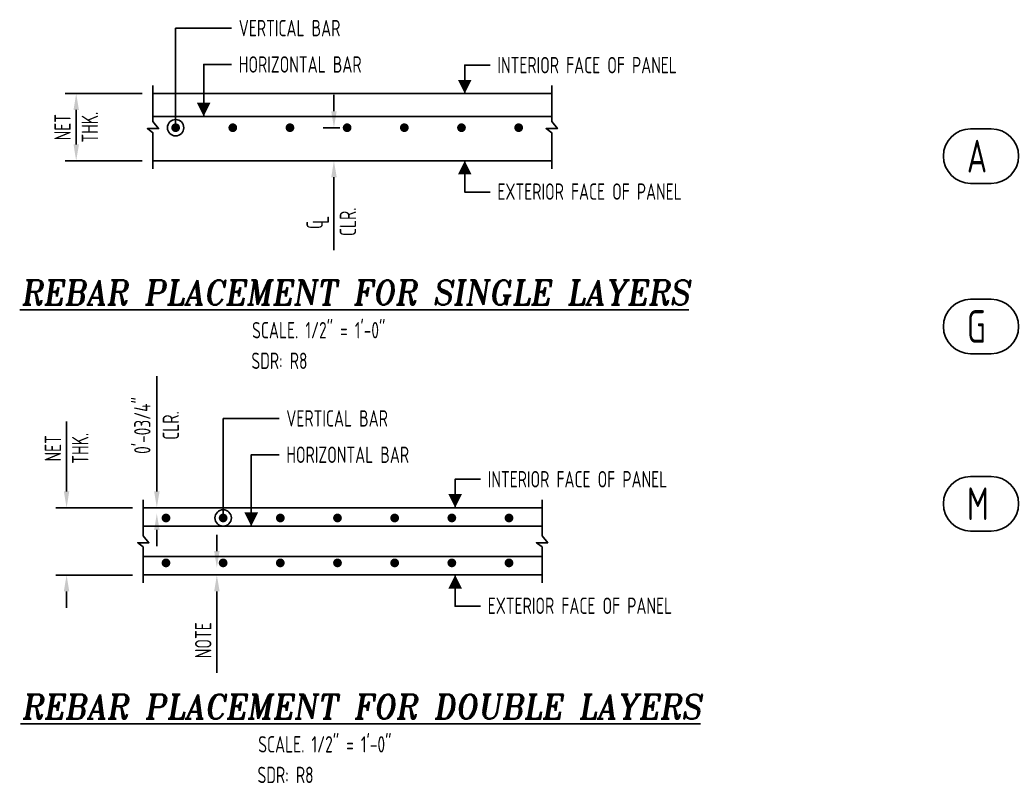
# Model space of a CAD drawing. Header units: inches. Extents: x -3675 to 33171, y -2273 to 1837.
# Drawn here: x 21192.5 to 21329.3, y 354.4 to 459.3 of the extents above; entities that cross this region are included whole.
import ezdxf
from ezdxf.enums import TextEntityAlignment as Align

# ---------------------------------------------------------------- set-up
doc = ezdxf.new("R2010")
doc.units = ezdxf.units.IN
doc.header["$MEASUREMENT"] = 0
doc.layers.get('0').update_dxf_attribs({"linetype": 'CONTINUOUS'})
doc.layers.get('Defpoints').update_dxf_attribs({"linetype": 'CONTINUOUS'})
for name, color, linetype in [('0-25TEXT', 7, 'CONTINUOUS'), ('0-35', 3, 'CONTINUOUS'), ('0-35TEXT', 3, 'CONTINUOUS'), ('0-50', 10, 'CONTINUOUS'), ('5', 4, 'CONTINUOUS'), ('DETAIL', 83, 'CONTINUOUS'), ('REBARS', 4, 'CONTINUOUS')]:
    doc.layers.add(name, color=color, linetype=linetype)
doc.styles.add('AR', font='ARCHQUIK.shx', dxfattribs={"width": 0.8})
doc.styles.add('ROMANT', font='romant')
doc.dimstyles.new('CADS_DIM_48', dxfattribs={"dimscale": 48, "dimtxt": 0.09375, "dimasz": 0.09375, "dimexe": 0.0625, "dimexo": 0.0625, "dimgap": 0.09375, "dimtad": 0, "dimtih": 1, "dimtoh": 1, "dimzin": 1, "dimdsep": 46, "dimlunit": 4, "dimtxsty": 'AR', "dimblk": 'CLOSED', "dimcen": 0.1875, "dimadec": 0, "dimazin": 0, "dimtfac": 1, "dimtofl": 0, "dimtmove": 0, "dimatfit": 1, "dimldrblk": 'DOTBLANK', "dimfxl": 1, "dimtzin": 0, "dimarcsym": 0})

# ---------------------------------------------------------------- blocks, each defined once
blk = doc.blocks.new('leadrblk')
blk.add_lwpolyline([(0, 0, 0, 1, 0), (1, 0, 1, 1, 0)], format="xyseb")
blk = doc.blocks.new('*D214')
at = {"layer": 'Defpoints', "color": 0, "transparency": 16777216}
for p in [(21210.81, 449.2), (21200.26, 439.95), (21210.81, 439.95)]:
    blk.add_point(p, dxfattribs=at)
at = {"layer": 'DETAIL', "color": 0, "lineweight": -2, "transparency": 16777216}
for p, q in [((21209.31, 449.2), (21198.76, 449.2)), ((21200.26, 446.95), (21200.26, 442.2)), ((21209.31, 439.95), (21198.76, 439.95))]:
    blk.add_line(p, q, dxfattribs=at)
at = {"layer": 'DETAIL', "color": 0, "transparency": 16777216}
for points in [[(21199.89, 446.95), (21200.64, 446.95), (21200.26, 449.2)], [(21199.89, 442.2), (21200.64, 442.2), (21200.26, 439.95)]]:
    blk.add_solid(points, dxfattribs=at)
at = {"layer": 'DETAIL', "color": 0, "transparency": 16777216, "insert": (21200.26, 444.58), "char_height": 2.25, "attachment_point": 5, "rotation": 90, "style": 'AR'}
blk.add_mtext('NET\\PTHK.', dxfattribs=at)
blk = doc.blocks.new('_DotBlank')
at = {"layer": '0-35', "color": 0, "lineweight": -2}
blk.add_line((-0.5, 0), (-1, 0), dxfattribs=at)
blk.add_circle((0, 0), 0.5, dxfattribs=at)
blk = doc.blocks.new('*D215')
at = {"layer": 'Defpoints', "color": 0, "transparency": 16777216}
for p in [(21209.48, 392.25), (21198.94, 383), (21209.48, 383)]:
    blk.add_point(p, dxfattribs=at)
at = {"layer": 'DETAIL', "color": 0, "lineweight": -2, "transparency": 16777216}
for p, q in [((21198.94, 394.5), (21198.94, 404.09)), ((21207.98, 392.25), (21197.44, 392.25)), ((21207.98, 383), (21197.44, 383)), ((21198.94, 380.75), (21198.94, 378.5))]:
    blk.add_line(p, q, dxfattribs=at)
at = {"layer": 'DETAIL', "color": 0, "transparency": 16777216}
for points in [[(21198.56, 394.5), (21199.31, 394.5), (21198.94, 392.25)], [(21198.56, 380.75), (21199.31, 380.75), (21198.94, 383)]]:
    blk.add_solid(points, dxfattribs=at)
at = {"layer": 'DETAIL', "color": 0, "transparency": 16777216, "insert": (21198.94, 400.42), "char_height": 2.25, "attachment_point": 5, "rotation": 90, "style": 'AR'}
blk.add_mtext('NET\\PTHK.', dxfattribs=at)
blk = doc.blocks.new('*D216')
at = {"layer": 'Defpoints', "color": 0, "transparency": 16777216}
for p in [(21211.34, 392.25), (21211.34, 392.25), (21211.34, 391.45)]:
    blk.add_point(p, dxfattribs=at)
at = {"layer": 'DETAIL', "color": 0, "lineweight": -2, "transparency": 16777216}
for p, q in [((21211.34, 394.5), (21211.34, 410.36)), ((21211.34, 389.2), (21211.34, 386.95))]:
    blk.add_line(p, q, dxfattribs=at)
at = {"layer": 'DETAIL', "color": 0, "transparency": 16777216}
for points in [[(21210.97, 394.5), (21211.72, 394.5), (21211.34, 392.25)], [(21210.97, 389.2), (21211.72, 389.2), (21211.34, 391.45)]]:
    blk.add_solid(points, dxfattribs=at)
at = {"layer": 'DETAIL', "color": 0, "transparency": 16777216, "char_height": 2.25, "attachment_point": 5, "rotation": 90, "style": 'AR'}
for s, insert in [('0\'-03/4"', (21209.35, 403.56)), ('CLR.', (21213.26, 403.56))]:
    blk.add_mtext(s, dxfattribs=dict(at, insert=insert))
blk = doc.blocks.new('*D217')
at = {"layer": 'Defpoints', "color": 0, "transparency": 16777216}
for p in [(21219.59, 384.04), (21219.59, 383), (21219.59, 383)]:
    blk.add_point(p, dxfattribs=at)
at = {"layer": 'DETAIL', "color": 0, "lineweight": -2, "transparency": 16777216}
for p, q in [((21219.59, 386.29), (21219.59, 388.54)), ((21219.59, 380.75), (21219.59, 369.56))]:
    blk.add_line(p, q, dxfattribs=at)
at = {"layer": 'DETAIL', "color": 0, "transparency": 16777216}
for points in [[(21219.22, 386.29), (21219.97, 386.29), (21219.59, 384.04)], [(21219.22, 380.75), (21219.97, 380.75), (21219.59, 383)]]:
    blk.add_solid(points, dxfattribs=at)
at = {"layer": 'DETAIL', "color": 0, "transparency": 16777216, "insert": (21217.72, 374.03), "char_height": 2.25, "width": 9.869, "attachment_point": 5, "rotation": 90, "style": 'AR'}
blk.add_mtext('NOTE', dxfattribs=at)
blk = doc.blocks.new('*D218')
at = {"layer": 'Defpoints', "color": 0, "transparency": 16777216}
for p in [(21238, 444.51), (21235.68, 439.95), (21237.5, 439.95)]:
    blk.add_point(p, dxfattribs=at)
at = {"layer": 'DETAIL', "color": 0, "lineweight": -2, "transparency": 16777216}
for p, q in [((21235.68, 446.76), (21235.68, 449.01)), ((21236.5, 444.51), (21234.18, 444.51)), ((21236, 439.95), (21234.18, 439.95)), ((21235.68, 437.7), (21235.68, 427.68))]:
    blk.add_line(p, q, dxfattribs=at)
at = {"layer": 'DETAIL', "color": 0, "transparency": 16777216}
for points in [[(21235.31, 446.76), (21236.06, 446.76), (21235.68, 444.51)], [(21235.31, 437.7), (21236.06, 437.7), (21235.68, 439.95)]]:
    blk.add_solid(points, dxfattribs=at)
at = {"layer": 'DETAIL', "color": 0, "transparency": 16777216, "insert": (21237.6, 431.57), "char_height": 2.25, "attachment_point": 5, "rotation": 90, "style": 'AR'}
blk.add_mtext('CLR.', dxfattribs=at)
blk = doc.blocks.new('A$C2A293661')
at = {"layer": '0-35TEXT', "style": 'AR', "width": 0.8}
for s, p in [('C', (-0.72, 0.84)), ('L', (0, 0))]:
    blk.add_text(s, height=2.25, dxfattribs=at).set_placement(p)

msp = doc.modelspace()

# ---------------------------------------------------------------- linework, layer by layer
at = {"layer": '0-25TEXT'}
for points in [[(21217.77867, 446.05622), (21217.77867, 453.20212), (21221.60503, 453.20212)], [(21253.66418, 449.20007), (21253.66418, 453.1114), (21257.14545, 453.1114)], [(21253.66418, 439.95007), (21253.66418, 435.64208), (21257.14545, 435.64208)], [(21224.30986, 389.72034), (21224.30986, 399.53693), (21228.13621, 399.53693)], [(21252.33822, 392.25402), (21252.33822, 396.16535), (21255.8195, 396.16535)], [(21252.33822, 383.00402), (21252.33822, 378.69604), (21255.8195, 378.69604)]]:
    msp.add_lwpolyline(points, dxfattribs=at)
at = {"layer": '0-35'}
for points in [[(21210.81078, 438.85995), (21210.81078, 443.80423), (21210.03994, 444.37674), (21211.58161, 444.37674), (21210.81078, 445.3459), (21210.81078, 450.29019)], [(21265.61366, 438.85995), (21265.61366, 443.80423), (21264.84283, 444.37674), (21266.38449, 444.37674), (21265.61366, 445.3459), (21265.61366, 450.29019)], [(21265.61366, 449.20007), (21210.81078, 449.20007)], [(21210.81078, 439.95007), (21265.61366, 439.95007)], [(21209.48482, 381.9139), (21209.48482, 386.85819), (21208.71399, 387.4307), (21210.25565, 387.4307), (21209.48482, 388.39985), (21209.48482, 393.34415)], [(21264.2877, 381.9139), (21264.2877, 386.85819), (21263.51687, 387.4307), (21265.05854, 387.4307), (21264.28771, 388.39985), (21264.2877, 393.34415)], [(21264.2877, 392.25402), (21209.48482, 392.25402)], [(21209.48482, 383.00402), (21264.2877, 383.00402)]]:
    msp.add_lwpolyline(points, dxfattribs=at)
at = {"layer": '0-50'}
for points in [[(21326.02131, 444.35352), (21323.18608, 444.35352, 1), (21323.18608, 436.85352), (21326.02131, 436.85352, 1)], [(21326.02131, 420.91777), (21323.18608, 420.91777, 1), (21323.18608, 413.41777), (21326.02131, 413.41777, 1)], [(21326.02131, 396.545), (21323.18608, 396.545, 1), (21323.18608, 389.045), (21326.02131, 389.045, 1)]]:
    msp.add_lwpolyline(points, format="xyb", close=True, dxfattribs=at)
at = {"layer": '5', "const_width": 0.6}
for points in [[(21214.22453, 444.50593, -1), (21213.62453, 444.50593, -1)], [(21222.08168, 444.50593, -1), (21221.48168, 444.50593, -1)], [(21229.93882, 444.50593, -1), (21229.33882, 444.50593, -1)], [(21237.79596, 444.50593, -1), (21237.19596, 444.50593, -1)], [(21245.6531, 444.50593, -1), (21245.0531, 444.50593, -1)], [(21253.51025, 444.50593, -1), (21252.91025, 444.50593, -1)], [(21261.36739, 444.50593, -1), (21260.76739, 444.50593, -1)], [(21212.89858, 390.84073, -1), (21212.29858, 390.84073, -1)], [(21220.75572, 390.84073, -1), (21220.15572, 390.84073, -1)], [(21228.61286, 390.84073, -1), (21228.01286, 390.84073, -1)], [(21236.47001, 390.84073, -1), (21235.87001, 390.84073, -1)], [(21244.32715, 390.84073, -1), (21243.72715, 390.84073, -1)], [(21252.18429, 390.84073, -1), (21251.58429, 390.84073, -1)], [(21260.04143, 390.84073, -1), (21259.44143, 390.84073, -1)], [(21212.89858, 384.66329, -1), (21212.29858, 384.66329, -1)], [(21220.75572, 384.66329, -1), (21220.15572, 384.66329, -1)], [(21228.61286, 384.66329, -1), (21228.01286, 384.66329, -1)], [(21236.47001, 384.66329, -1), (21235.87001, 384.66329, -1)], [(21244.32715, 384.66329, -1), (21243.72715, 384.66329, -1)], [(21252.18429, 384.66329, -1), (21251.58429, 384.66329, -1)], [(21260.04143, 384.66329, -1), (21259.44143, 384.66329, -1)]]:
    msp.add_lwpolyline(points, format="xyb", close=True, dxfattribs=at)
at = {"layer": 'REBARS'}
for points in [[(21210.81078, 446.05622), (21265.61366, 446.05622)], [(21209.48482, 389.72034), (21264.28771, 389.72034)], [(21209.48482, 385.54781), (21264.28771, 385.54781)]]:
    msp.add_lwpolyline(points, dxfattribs=at)

# ---------------------------------------------------------------- block references
at = {"layer": '0-25TEXT', "yscale": 0.7502362204724409}
for p, xscale, rotation in [((21253.66418, 449.20007), 1.874645669291339, 90.00000153523449), ((21217.77867, 446.05622), 1.874645669291339, 90.00000153523449), ((21253.66418, 439.95007), -1.874645669291339, 89.9999984647655), ((21252.33822, 392.25402), 1.874645669291339, 90.00000153523449), ((21224.30986, 389.72034), 1.874645669291339, 90.00000153523449), ((21252.33822, 383.00402), -1.874645669291339, 89.9999984647655)]:
    msp.add_blockref('leadrblk', p, dxfattribs=dict(at, xscale=xscale, rotation=rotation))
at = {"layer": '0-35', "rotation": 90}
msp.add_blockref('A$C2A293661', (21234.99255, 431.29215), dxfattribs=at)

# ---------------------------------------------------------------- texts
at = {"color": 7, "linetype": 'Continuous', "style": 'ROMANT', "oblique": 9, "width": 0.95}
for s, p in [('%%UREBAR PLACEMENT FOR SINGLE LAYERS', (21238.59398, 420.15714)), ('%%UREBAR PLACEMENT FOR DOUBLE LAYERS', (21239.43371, 363.21109))]:
    msp.add_text(s, height=3.375, dxfattribs=at).set_placement(p, align=Align.CENTER)
at = {"layer": '0-35TEXT', "style": 'AR', "width": 0.8}
for s, height, p in [('VERTICAL BAR', 2.2499437, (21222.605, 457.07289)), ('HORIZONTAL BAR', 2.2499437, (21222.605, 452.07715)), ('INTERIOR FACE OF PANEL', 2.2499437, (21258.14543, 451.98643)), ('EXTERIOR FACE OF PANEL', 2.2499437, (21258.14543, 434.5947)), ('SCALE. 1/2" = 1\'-0"', 2.2499437, (21224.43721, 415.53841)), ('SDR: R8', 2.249944, (21224.34042, 411.33034)), ('VERTICAL BAR', 2.2499437, (21229.13619, 403.40769)), ('HORIZONTAL BAR', 2.2499437, (21229.13619, 398.41196)), ('INTERIOR FACE OF PANEL', 2.2499437, (21256.81947, 395.04038)), ('EXTERIOR FACE OF PANEL', 2.2499437, (21256.81947, 377.64865)), ('SCALE. 1/2" = 1\'-0"', 2.2499437, (21225.27695, 358.59237)), ('SDR: R8', 2.249944, (21225.18015, 354.3843))]:
    msp.add_text(s, height=height, dxfattribs=at).set_placement(p)
at = {"layer": '0-50', "style": 'AR', "width": 0.8}
for s, p in [('A', (21322.68543, 438.35158)), ('G', (21322.68543, 414.91583)), ('M', (21322.68543, 390.54306))]:
    msp.add_text(s, height=4.5, dxfattribs=at).set_placement(p)

# ---------------------------------------------------------------- dimensions: what is measured, and where the dimension line sits
at = {"layer": 'DETAIL'}
for base, p1, p2, picture, middle in [((21200.26109, 439.95007), (21210.81078, 449.20007), (21210.81078, 439.95007), '*D214', (21200.26109, 444.57507)), ((21198.93513, 383.00402), (21209.48482, 392.25402), (21209.48482, 383.00402), '*D215', (21198.93513, 400.42126))]:
    dim = msp.add_linear_dim(base=base, p1=p1, p2=p2, angle=90, text='NET\\XTHK.', dimstyle='CADS_DIM_48', override={"dimscale": 24, "dimgap": 0.03125, "dimtad": 1, "dimtih": 0, "dimtoh": 0, "dimdec": 3, "dimtdec": 3}, dxfattribs=at)
    dim.commit()
    dim.dimension.update_dxf_attribs({"geometry": picture, "text_midpoint": middle, "dimtype": 160})
for base, p1, p2, text, picture, middle in [((21235.68284, 439.95007), (21237.99596, 444.50593), (21237.49596, 439.95007), ' \\XCLR.', '*D218', (21235.68284, 431.56559)), ((21211.3423, 392.25402), (21211.3423, 391.44638), (21211.3423, 392.25402), '0\'-03/4"\\XCLR.', '*D216', (21211.3423, 403.55575)), ((21219.59311, 383.00402), (21219.59311, 384.04059), (21219.59311, 383.00402), 'NOTE', '*D217', (21217.71811, 374.02988))]:
    dim = msp.add_linear_dim(base=base, p1=p1, p2=p2, angle=90, text=text, dimstyle='CADS_DIM_48', override={"dimscale": 24, "dimgap": 0.03125, "dimtad": 1, "dimtih": 0, "dimtoh": 0, "dimdec": 3, "dimtdec": 3}, dxfattribs=at)
    dim.commit()
    dim.dimension.update_dxf_attribs({"geometry": picture, "text_midpoint": middle})

# ---------------------------------------------------------------- leaders
at = {"layer": '0-25TEXT'}
for points in [[(21213.92453, 444.50593), (21213.92453, 458.19786), (21221.60503, 458.19786)], [(21220.45572, 390.84073), (21220.45572, 404.53267), (21228.13621, 404.53267)]]:
    msp.add_leader(points, dimstyle='CADS_DIM_48', override={"dimscale": 24, "dimgap": 0.03125, "dimtad": 0, "dimtih": 0, "dimtoh": 0, "dimdec": 3, "dimtdec": 3}, dxfattribs=at)

doc.saveas('drawing.dxf')
